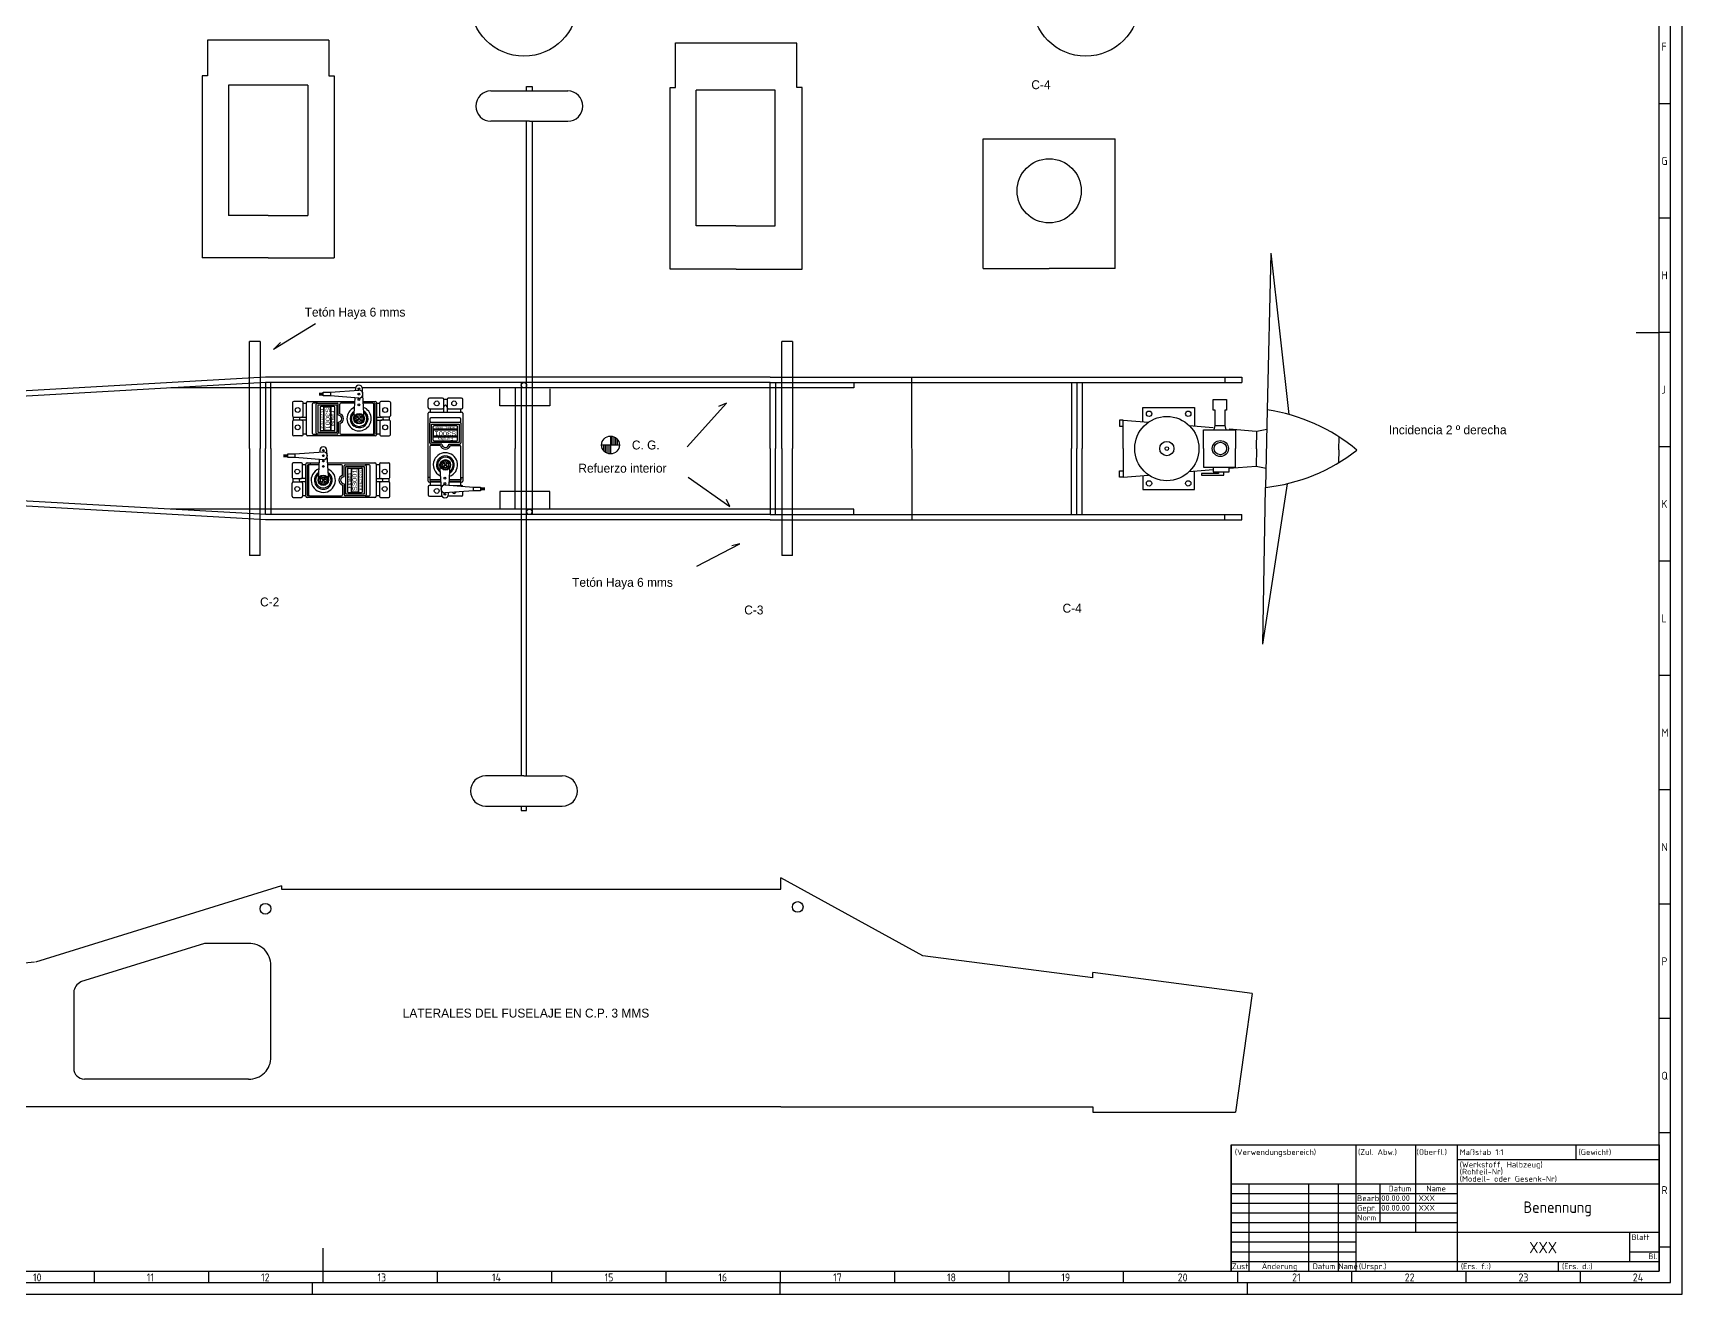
# Model space of a CAD drawing. Extents: x 808 to 1997, y 328 to 1169.
# Drawn here: x 1276 to 1997, y 328 to 880 of the extents above; entities that cross this region are included whole.
import ezdxf
from ezdxf.enums import TextEntityAlignment as Align

# ---------------------------------------------------------------- set-up
doc = ezdxf.new("R2010")
doc.units = 0
doc.header["$MEASUREMENT"] = 0
doc.layers.get('0').update_dxf_attribs({"linetype": 'CONTINUOUS'})
for name, color, linetype in [('025', 1, 'CONTINUOUS'), ('035', 5, 'CONTINUOUS'), ('05', 6, 'CONTINUOUS'), ('07', 7, 'CONTINUOUS')]:
    doc.layers.add(name, color=color, linetype=linetype)
doc.styles.add('ISO_PROPORTIONAL', font='isocp.shx')

# ---------------------------------------------------------------- blocks, each defined once
blk = doc.blocks.new('*U3')
at = {"layer": '025', "style": 'ISO_PROPORTIONAL'}
blk.add_text('(Zul. Abw.)', height=2.5, dxfattribs=at).set_placement((1047.26, 60.85))
blk = doc.blocks.new('*U4')
at = {"layer": '025', "style": 'ISO_PROPORTIONAL'}
blk.add_text('(Oberfl.)', height=2.5, dxfattribs=at).set_placement((1072.91, 60.85))
blk = doc.blocks.new('DIN_A0_TITLE_BLOCK')
at = {"layer": '035'}
for p, q in [((1189, 0), (1189, 841)), ((1183.98, 520.5), (1178.98, 520.5)), ((1183.98, 470.5), (1179, 470.5)), ((1183.98, 420.5), (1179, 420.5)), ((1183.98, 420.5), (1179, 420.5)), ((1183.98, 370.5), (1179, 370.5)), ((1183.98, 320.5), (1179, 320.5)), ((1184, 270.46), (1179.02, 270.46)), ((1184, 270.46), (1179.02, 270.46)), ((1184, 220.46), (1179.02, 220.46)), ((1184, 170.46), (1179.02, 170.46)), ((1184, 120.46), (1179.02, 120.46)), ((1072.4, 65.25), (1072.4, 27)), ((1142.6, 65.25), (1142.6, 58.88)), ((1184, 70.46), (1179.02, 70.46)), ((1090.6, 58.88), (1179, 58.88)), ((991.8, 44), (1090.6, 44)), ((999.6, 48.25), (999.6, 10)), ((1025.6, 48.25), (1025.6, 10)), ((1038.6, 48.25), (1038.6, 10)), ((1056.8, 48.25), (1056.8, 31.25)), ((991.8, 39.75), (1090.6, 39.75)), ((991.8, 35.5), (1090.6, 35.5)), ((991.8, 31.25), (1090.6, 31.25)), ((991.8, 27), (1046.4, 27)), ((991.8, 22.75), (1046.4, 22.75)), ((991.8, 18.5), (1046.4, 18.5)), ((1166, 18.5), (1179, 18.5)), ((1184.02, 20.42), (1179.03, 20.42)), ((494.5, 10), (494.5, 5)), ((544.5, 10), (544.5, 5)), ((594.5, 10), (594.5, 5)), ((644.5, 10), (644.5, 5)), ((694.5, 10), (694.5, 5)), ((744.5, 10), (744.5, 5)), ((744.5, 10), (744.5, 5)), ((794.5, 10), (794.5, 5)), ((844.5, 10), (844.5, 5)), ((894.5, 10), (894.5, 5)), ((944.5, 10), (944.5, 5)), ((991.8, 14.25), (1179, 14.25)), ((994.5, 10), (994.5, 5)), ((1044.5, 10), (1044.5, 5)), ((1094.5, 10), (1094.5, 5)), ((1134.8, 14.25), (1134.8, 10)), ((1144.5, 10), (1144.5, 5)), ((0, 0), (1189, 0)), ((590, 0), (590, 5)), ((794.5, 0), (794.5, 5)), ((999, 0), (999, 5))]:
    blk.add_line(p, q, dxfattribs=at)
blk.add_lwpolyline([(10, 10), (1179, 10), (1179, 831), (10, 831)], close=True, dxfattribs=at)
at = {"layer": '07'}
for p, q in [((1169, 420.5), (1179, 420.5)), ((991.8, 65.25), (1179, 65.25)), ((991.8, 65.25), (991.8, 10)), ((1046.4, 65.25), (1046.4, 10)), ((1090.6, 65.25), (1090.6, 10)), ((1179, 65.25), (1179, 10)), ((991.8, 48.25), (1179, 48.25)), ((1046.4, 27), (1179, 27)), ((1166, 27), (1166, 14.25)), ((594.5, 20), (594.5, 10)), ((991.8, 10), (1179, 10))]:
    blk.add_line(p, q, dxfattribs=at)
blk.add_lwpolyline([(5, 5), (1184, 5), (1184, 836), (5, 836)], close=True, dxfattribs=at)
for name in ['*U3', '*U4']:
    blk.add_blockref(name, (0, 0))
at = {"layer": '025', "style": 'ISO_PROPORTIONAL'}
for s, p in [('(Verwendungsbereich)', (993.4, 60.81)), ('Maßstab', (1091.73, 60.81)), ('(Werkstoff, Halbzeug)', (1091.76, 55.35)), ('(Gewicht)', (1143.73, 60.81)), ('(Rohteil-Nr)', (1091.76, 52.26)), ('(Modell- oder Gesenk-Nr)', (1091.76, 49.12)), ('Datum', (1060.63, 44.87)), ('Name', (1077.17, 44.87)), ('Bearb.', (1046.9, 40.62)), ('Gepr.', (1046.9, 36.38)), ('Norm', (1046.9, 32.13)), ('Blatt', (1166.91, 23.63)), ('Bl.', (1174.24, 15.26)), ('Zust.', (992.11, 10.88)), ('Änderung', (1005.19, 10.88)), ('Datum', (1027.41, 10.88)), ('Name', (1038.68, 10.88)), ('(Urspr.)', (1047.65, 10.88)), ('(Ers. f.:) ', (1092.28, 10.88)), ('(Ers. d.:) ', (1136.48, 10.88))]:
    blk.add_text(s, height=2.5, dxfattribs=at).set_placement(p)
for tag, p in [('MAßSTAB', (1107.39, 60.81)), ('BEARBEIT.', (1057.46, 40.71)), ('GEPRÜFT', (1057.46, 36.46)), ('NAME', (1073.72, 40.71)), ('NAME', (1073.72, 36.46))]:
    blk.add_attdef(tag, p, '', height=2.5, dxfattribs=at)
at = {"layer": '035', "style": 'ISO_PROPORTIONAL'}
for s, p in [('F', (1180, 543.75)), ('G', (1180, 493.75)), ('H', (1180, 443.75)), ('J', (1180, 393.75)), ('K', (1180, 343.75)), ('L', (1180.02, 293.72)), ('M', (1180.02, 243.72)), ('N', (1180.02, 193.72)), ('P', (1180.02, 143.72)), ('Q', (1180.02, 93.72)), ('R', (1180.03, 43.68)), ('10', (467.72, 5.5)), ('11', (517.49, 5.5)), ('12', (567.49, 5.5)), ('13', (618.42, 5.5)), ('14', (668.46, 5.5)), ('15', (717.72, 5.5)), ('16', (767.49, 5.5)), ('17', (817.72, 5.5)), ('18', (867.49, 5.5)), ('19', (917.49, 5.5)), ('20', (968.42, 5.5)), ('21', (1018.46, 5.5)), ('22', (1067.72, 5.5)), ('23', (1117.49, 5.5)), ('24', (1167.49, 5.5))]:
    blk.add_text(s, height=3.5, dxfattribs=at).set_placement(p)
at = {"layer": '05', "style": 'ISO_PROPORTIONAL'}
for tag, p in [('BENENNUNG', (1134.59, 37.21)), ('ZEICHNUNGSNUMMER', (1128.25, 20.32))]:
    blk.add_attdef(tag, text='', height=5, dxfattribs=at).set_placement(p, align=Align.MIDDLE)

msp = doc.modelspace()

# ---------------------------------------------------------------- linework, layer by layer
at = {"color": 5}
for p, q in [((1351.93, 876.81), (1351.93, 861.21)), ((1404.97, 876.72), (1351.93, 876.72)), ((1404.97, 876.81), (1404.97, 861.21)), ((1556.68, 856.14), (1556.68, 875.64)), ((1609.72, 875.46), (1556.68, 875.46)), ((1609.72, 856.14), (1609.72, 875.46)), ((1351.93, 861.21), (1349.59, 861.21)), ((1349.66, 861.21), (1349.66, 781.56)), ((1404.97, 861.21), (1407.38, 861.21)), ((1407.38, 861.21), (1407.38, 781.56)), ((1361.18, 857.18), (1361.18, 800.08)), ((1395.81, 857.18), (1361.18, 857.18)), ((1395.81, 857.18), (1395.81, 800.08)), ((1554.34, 776.58), (1554.34, 856.14)), ((1554.34, 856.14), (1556.68, 856.14)), ((1565.65, 795.61), (1565.65, 854.94)), ((1600.29, 854.94), (1565.65, 854.94)), ((1600.29, 795.61), (1600.29, 854.94)), ((1612.06, 856.14), (1609.72, 856.14)), ((1612.06, 776.58), (1612.06, 856.14)), ((1691.23, 776.97), (1691.23, 833.59)), ((1691.23, 833.59), (1748.95, 833.59)), ((1748.95, 776.97), (1748.95, 833.59)), ((1378.49, 800.08), (1361.18, 800.08)), ((1378.49, 800.08), (1395.81, 800.08)), ((1582.97, 795.61), (1565.65, 795.61)), ((1582.97, 795.61), (1600.29, 795.61)), ((1378.52, 781.56), (1349.66, 781.56)), ((1378.52, 781.56), (1407.38, 781.56)), ((1583.2, 776.58), (1554.34, 776.58)), ((1583.2, 776.58), (1612.06, 776.58)), ((1691.23, 776.97), (1720.09, 776.97)), ((1748.95, 776.97), (1720.09, 776.97)), ((1377.33, 727.05), (1377.33, 698.19)), ((1379.67, 698.19), (1379.67, 727.05)), ((1598.07, 698.19), (1598.07, 727.05)), ((1600.41, 727.05), (1600.41, 698.19)), ((1729.89, 727.05), (1729.89, 698.19)), ((1732.23, 727.05), (1732.23, 698.19)), ((1734.57, 727.05), (1734.57, 698.19)), ((1815.48, 715.12), (1814.79, 681.17)), ((1846.8, 697.6), (1846.9, 703.24)), ((1377.33, 669.33), (1377.33, 698.19)), ((1379.67, 698.19), (1379.67, 669.33)), ((1598.07, 698.19), (1598.07, 669.33)), ((1600.41, 669.33), (1600.41, 698.19)), ((1729.89, 669.33), (1729.89, 698.19)), ((1732.23, 669.33), (1732.23, 698.19)), ((1734.57, 669.33), (1734.57, 698.19)), ((1846.8, 697.6), (1846.7, 691.96))]:
    msp.add_line(p, q, dxfattribs=at)
for p, q in [((1475.95, 854.58), (1509.49, 854.58)), ((1491.55, 854.58), (1491.55, 856.53)), ((1491.55, 856.53), (1493.89, 856.53)), ((1493.89, 856.53), (1493.89, 854.58)), ((1492.72, 841.32), (1475.95, 841.32)), ((1491.55, 698.19), (1491.55, 841.32)), ((1492.72, 841.32), (1509.49, 841.32)), ((1493.89, 841.32), (1493.89, 669.33)), ((1817.07, 783.66), (1815.48, 715.12)), ((1817.07, 783.66), (1824.95, 713.03)), ((1399.12, 752.79), (1380.79, 741.48)), ((1380.79, 741.48), (1383.91, 744.6)), ((1377.28, 729.39), (926.05, 703.65)), ((1598.07, 729.39), (1377.28, 729.39)), ((1598.07, 729.39), (1734.57, 729.39)), ((1660.1, 666.99), (1660.01, 729.39)), ((1734.57, 729.39), (1804.33, 729.39)), ((1796.92, 729.39), (1796.92, 727.05)), ((1804.33, 729.39), (1804.33, 727.05)), ((1377.28, 727.05), (926.05, 701.52)), ((1416.66, 724.71), (1335.92, 724.71)), ((1598.07, 727.05), (1377.33, 727.05)), ((1401.02, 721.44), (1401.02, 722.57)), ((1401.41, 721.44), (1401.41, 722.57)), ((1401.8, 722.57), (1401.8, 721.44)), ((1402.19, 722.57), (1402.19, 721.44)), ((1402.58, 721.23), (1402.58, 722.79)), ((1402.58, 722.79), (1405.7, 722.79)), ((1405.7, 722.79), (1418.18, 723.75)), ((1405.7, 722.79), (1405.7, 721.23)), ((1416.62, 724.35), (1416.57, 723.63)), ((1634.68, 724.71), (1419.69, 724.71)), ((1420.52, 711.09), (1419.74, 724.35)), ((1479.85, 716.91), (1479.85, 724.32)), ((1486.48, 724.71), (1486.48, 698.19)), ((1489.21, 727.05), (1489.21, 555.06)), ((1501.69, 724.32), (1501.69, 716.91)), ((1598.07, 727.05), (1804.33, 727.05)), ((1634.68, 727.05), (1634.68, 724.71)), ((1405.7, 721.23), (1402.58, 721.23)), ((1418.18, 720.26), (1405.7, 721.23)), ((1416.38, 720.4), (1415.84, 711.09)), ((1501.69, 716.91), (1479.85, 716.91)), ((1561.75, 698.97), (1578.91, 718.08)), ((1578.91, 718.08), (1575.4, 716.52)), ((1417.56, 712.09), (1417.43, 711.96)), ((1417.43, 711.96), (1418.14, 711.26)), ((1418.14, 711.26), (1417.46, 710.58)), ((1417.46, 710.58), (1417.58, 710.46)), ((1418.27, 711.38), (1417.56, 712.09)), ((1417.58, 710.46), (1418.26, 711.14)), ((1418.26, 711.14), (1418.96, 710.44)), ((1418.97, 712.09), (1418.27, 711.38)), ((1418.38, 711.27), (1419.09, 711.97)), ((1419.08, 710.57), (1418.38, 711.27)), ((1418.96, 710.44), (1419.08, 710.57)), ((1419.09, 711.97), (1418.97, 712.09)), ((1377.28, 669.33), (926.05, 694.86)), ((1377.28, 666.99), (926.05, 692.73)), ((1385.47, 694.5), (1385.47, 695.64)), ((1385.86, 694.5), (1385.86, 695.64)), ((1386.25, 695.64), (1386.25, 694.5)), ((1386.64, 695.64), (1386.64, 694.5)), ((1387.03, 694.29), (1387.03, 695.85)), ((1387.03, 695.85), (1390.15, 695.85)), ((1390.15, 694.29), (1387.03, 694.29)), ((1390.15, 695.85), (1402.63, 696.81)), ((1390.15, 695.85), (1390.15, 694.29)), ((1402.63, 693.33), (1390.15, 694.29)), ((1400.84, 693.46), (1400.29, 684.15)), ((1401.07, 697.41), (1401.03, 696.69)), ((1404.97, 684.15), (1404.19, 697.41)), ((1486.48, 671.67), (1486.48, 698.19)), ((1491.55, 555.06), (1491.55, 698.19)), ((1453.47, 691.48), (1454.25, 678.22)), ((1455.89, 691.07), (1455.19, 690.37)), ((1455.19, 690.37), (1455.32, 690.25)), ((1455.33, 691.87), (1455.21, 691.75)), ((1455.21, 691.75), (1455.89, 691.07)), ((1455.32, 690.25), (1456.02, 690.95)), ((1456.01, 691.19), (1455.33, 691.87)), ((1456.71, 691.89), (1456.01, 691.19)), ((1456.02, 690.95), (1456.72, 690.24)), ((1456.13, 691.06), (1456.84, 691.77)), ((1456.84, 690.36), (1456.13, 691.06)), ((1456.84, 691.77), (1456.71, 691.89)), ((1456.72, 690.24), (1456.84, 690.36)), ((1457.6, 682.17), (1458.15, 691.48)), ((1562.14, 685.71), (1580.47, 672.84)), ((1402.49, 684.33), (1401.78, 683.63)), ((1401.78, 683.63), (1401.9, 683.51)), ((1401.91, 685.16), (1401.79, 685.03)), ((1401.79, 685.03), (1402.49, 684.33)), ((1401.9, 683.51), (1402.6, 684.22)), ((1402.61, 684.46), (1401.91, 685.16)), ((1402.6, 684.22), (1403.31, 683.51)), ((1403.29, 685.14), (1402.61, 684.46)), ((1402.73, 684.34), (1403.41, 685.02)), ((1403.44, 683.63), (1402.73, 684.34)), ((1403.41, 685.02), (1403.29, 685.14)), ((1403.31, 683.51), (1403.44, 683.63)), ((1455.81, 682.31), (1468.29, 681.34)), ((1468.29, 679.78), (1455.81, 678.82)), ((1457.37, 678.22), (1457.41, 678.94)), ((1468.29, 679.78), (1468.29, 681.34)), ((1468.29, 681.34), (1471.41, 681.34)), ((1471.41, 679.78), (1468.29, 679.78)), ((1471.41, 681.34), (1471.41, 679.78)), ((1471.8, 680), (1471.8, 681.13)), ((1472.19, 680), (1472.19, 681.13)), ((1472.58, 681.13), (1472.58, 680)), ((1472.97, 681.13), (1472.97, 680)), ((1501.69, 679.47), (1479.85, 679.47)), ((1479.85, 679.47), (1479.85, 672.06)), ((1501.69, 672.06), (1501.69, 679.47)), ((1813.6, 612.59), (1824.34, 682.84)), ((1813.6, 612.59), (1814.79, 681.17)), ((1634.68, 671.67), (1335.92, 671.67)), ((1580.47, 672.84), (1578.91, 675.96)), ((1634.68, 669.33), (1634.68, 671.67)), ((1598.07, 666.99), (1377.28, 666.99)), ((1598.07, 669.33), (1377.33, 669.33)), ((1598.07, 669.33), (1804.33, 669.33)), ((1598.07, 666.99), (1734.57, 666.99)), ((1734.57, 666.99), (1804.33, 666.99)), ((1796.92, 666.99), (1796.92, 669.33)), ((1804.33, 666.99), (1804.33, 669.33)), ((1566.04, 646.71), (1584.76, 656.46)), ((1584.76, 656.46), (1581.25, 655.68)), ((1490.38, 555.06), (1473.61, 555.06)), ((1490.38, 555.06), (1507.15, 555.06)), ((1473.61, 541.8), (1507.15, 541.8)), ((1489.21, 541.8), (1489.21, 539.85)), ((1491.55, 539.85), (1491.55, 541.8)), ((1489.21, 539.85), (1491.55, 539.85)), ((1384.3, 506.99), (1276.66, 473.55)), ((1384.3, 506.99), (1384.3, 505.53)), ((1384.3, 505.53), (1602.7, 505.53)), ((1602.7, 505.53), (1602.7, 510.54)), ((1664.81, 476.42), (1602.7, 510.54)), ((1350.59, 481.74), (1296.46, 464.92)), ((1370.26, 481.74), (1350.59, 481.74)), ((1739.2, 466.68), (1664.81, 476.42)), ((1276.27, 473.55), (931.43, 441.24)), ((1379.62, 431.43), (1379.62, 472.17)), ((1808.91, 459.9), (1739.2, 469.02)), ((1739.2, 466.68), (1739.2, 469.02)), ((1293.43, 460.42), (1293.43, 427.14)), ((1808.91, 459.9), (1801.55, 408.03)), ((1369.87, 422.46), (1298.11, 422.46)), ((1602.7, 410.37), (936.69, 410.37)), ((1602.7, 410.37), (1739.2, 410.37)), ((1739.2, 410.37), (1739.2, 408.03)), ((1739.2, 408.03), (1801.6, 408.03))]:
    msp.add_line(p, q)
at = {"color": 1}
for p, q in [((1370.26, 698.19), (1370.26, 744.99)), ((1374.94, 744.99), (1370.26, 744.99)), ((1374.94, 744.99), (1374.94, 698.19)), ((1603.09, 698.19), (1603.09, 744.99)), ((1607.77, 744.99), (1603.09, 744.99)), ((1607.77, 744.99), (1607.77, 698.19)), ((1761.04, 716.13), (1783.66, 716.13)), ((1761.04, 709.96), (1761.04, 716.13)), ((1783.66, 716.13), (1783.66, 708.08)), ((1791.85, 714.96), (1791.85, 719.64)), ((1791.85, 719.64), (1797.7, 719.64)), ((1792.63, 714.96), (1791.85, 714.96)), ((1792.63, 708.33), (1792.63, 714.96)), ((1797.7, 714.96), (1796.92, 714.96)), ((1796.92, 714.96), (1796.92, 708.33)), ((1797.7, 719.64), (1797.7, 714.96)), ((1750.9, 710.67), (1750.9, 707.94)), ((1752.46, 710.67), (1750.9, 710.67)), ((1750.9, 707.94), (1752.46, 707.94)), ((1752.46, 710.67), (1763.6, 709.74)), ((1752.46, 698.19), (1752.46, 710.67)), ((1781.35, 708.27), (1791.85, 707.4)), ((1792.24, 706.38), (1792.63, 708.33)), ((1792.63, 708.33), (1796.92, 708.33)), ((1796.92, 708.33), (1797.31, 706.38)), ((1787.56, 698.19), (1787.56, 706.38)), ((1787.56, 706.38), (1801.6, 706.38)), ((1798.87, 706.82), (1810.67, 705.84)), ((1801.6, 706.38), (1801.6, 698.19)), ((1810.94, 705.8), (1815.24, 706.65)), ((1370.26, 698.19), (1370.26, 651.39)), ((1374.94, 651.39), (1374.94, 698.19)), ((1603.09, 698.19), (1603.09, 651.39)), ((1607.77, 651.39), (1607.77, 698.19)), ((1752.46, 698.19), (1752.46, 685.71)), ((1787.56, 698.19), (1787.56, 690)), ((1801.6, 690), (1801.6, 698.19)), ((1750.9, 685.71), (1750.9, 688.44)), ((1750.9, 688.44), (1752.46, 688.44)), ((1752.46, 685.71), (1750.9, 685.71)), ((1752.46, 685.71), (1763.6, 686.63)), ((1761.04, 686.42), (1761.04, 680.25)), ((1781.35, 688.11), (1791.85, 688.98)), ((1783.66, 680.25), (1783.66, 688.3)), ((1794.19, 687.27), (1786.78, 687.27)), ((1786.78, 687.27), (1786.78, 686.49)), ((1786.78, 686.49), (1796.53, 686.49)), ((1787.56, 690), (1801.6, 690)), ((1791.85, 690), (1791.85, 688.05)), ((1791.85, 688.05), (1798.87, 688.05)), ((1794.19, 688.05), (1794.19, 687.27)), ((1796.53, 686.49), (1796.53, 688.05)), ((1798.87, 689.56), (1810.67, 690.54)), ((1798.87, 688.05), (1798.87, 690)), ((1810.67, 690.54), (1814.94, 689.66)), ((1761.04, 680.25), (1783.66, 680.25)), ((1374.94, 651.39), (1370.26, 651.39)), ((1607.77, 651.39), (1603.09, 651.39))]:
    msp.add_line(p, q, dxfattribs=at)
at = {"color": 3}
for p, q in [((1532.11, 699.75), (1524.31, 699.75)), ((1525.09, 699.75), (1525.09, 697.41)), ((1525.87, 699.75), (1525.87, 696.63)), ((1526.65, 699.75), (1526.65, 696.18)), ((1527.43, 699.75), (1527.43, 695.93)), ((1528.21, 703.65), (1528.21, 695.85)), ((1528.99, 699.75), (1528.99, 703.57)), ((1529.77, 699.75), (1529.77, 703.32)), ((1530.55, 699.75), (1530.55, 702.87)), ((1531.33, 699.75), (1531.33, 702.09))]:
    msp.add_line(p, q, dxfattribs=at)
msp.add_lwpolyline([(817.9, 338.47), (1799.7, 338.47), (1799.7, 393.72), (1986.9, 393.72), (1986.9, 1159.47), (817.9, 1159.47)], close=True)
at = {"color": 7, "linetype": 'Continuous'}
for points in [[(1389.11, 718.29), (1389.11, 712.52)], [(1393.21, 718.82), (1389.64, 718.82)], [(1393.74, 712.52), (1393.74, 718.29)], [(1395.18, 717.95), (1393.74, 717.95)], [(1395.18, 704.24), (1395.18, 718.29)], [(1395.72, 718.82), (1416.29, 718.82)], [(1397.77, 717.6), (1397.77, 704.92)], [(1400.01, 718.06), (1398.22, 718.06)], [(1399.55, 704.92), (1399.55, 717.6)], [(1400.01, 718.06), (1408.7, 718.06)], [(1400.42, 705.19), (1400.42, 717.34), (1408.47, 717.34), (1408.47, 705.19), (1400.42, 705.19)], [(1401.18, 716.27), (1401.18, 706.25)], [(1407.41, 716.58), (1401.49, 716.58)], [(1402.7, 716.58), (1402.7, 705.95)], [(1403, 706.4), (1403, 716.12)], [(1403.31, 716.43), (1405.43, 716.43)], [(1405.74, 716.12), (1405.74, 706.4)], [(1406.04, 705.95), (1406.04, 716.58)], [(1407.71, 706.25), (1407.71, 716.27)], [(1409.15, 712.78), (1409.15, 717.6)], [(1409.84, 713.44), (1409.84, 717.6)], [(1416.25, 718.06), (1410.29, 718.06)], [(1420.06, 718.82), (1425.33, 718.82)], [(1424.26, 718.06), (1420.11, 718.06)], [(1423.85, 718.06), (1423.85, 718.82)], [(1424.26, 718.06), (1424.91, 718.06)], [(1424.72, 704.92), (1424.72, 717.6)], [(1425.36, 704.92), (1425.36, 717.6)], [(1425.86, 718.29), (1425.86, 704.24)], [(1427.3, 717.95), (1425.86, 717.95)], [(1427.3, 712.52), (1427.3, 718.29)], [(1431.4, 718.82), (1427.83, 718.82)], [(1431.93, 718.29), (1431.93, 712.52)], [(1448.46, 716.12), (1448.46, 719.69)], [(1454.76, 720.22), (1448.99, 720.22)], [(1448.99, 715.59), (1454.76, 715.59)], [(1448.99, 714.14), (1463.04, 714.14)], [(1449.33, 715.59), (1449.33, 714.14)], [(1455.29, 719.76), (1456.74, 719.76)], [(1455.29, 716.12), (1455.29, 719.69)], [(1455.29, 714.14), (1455.29, 716.42)], [(1456.74, 719.69), (1456.74, 714.14)], [(1456.74, 716.42), (1456.74, 716.12)], [(1463.04, 720.22), (1457.27, 720.22)], [(1457.27, 715.59), (1463.04, 715.59)], [(1462.7, 714.14), (1462.7, 715.59)], [(1463.57, 716.12), (1463.57, 719.69)], [(1389.11, 710.01), (1389.11, 704.24)], [(1389.57, 710.54), (1389.57, 711.99)], [(1389.64, 711.99), (1395.18, 711.99)], [(1393.21, 710.54), (1389.64, 710.54)], [(1392.91, 711.99), (1393.21, 711.99)], [(1395.18, 710.54), (1392.91, 710.54)], [(1393.74, 704.24), (1393.74, 710.01)], [(1409.15, 709.74), (1409.15, 704.92)], [(1409.84, 709.09), (1409.84, 704.92)], [(1425.86, 711.99), (1428.14, 711.99)], [(1425.86, 710.54), (1428.14, 710.54)], [(1427.3, 710.01), (1427.3, 704.24)], [(1431.4, 711.99), (1427.83, 711.99)], [(1431.4, 710.54), (1427.83, 710.54)], [(1431.48, 711.99), (1431.48, 710.54)], [(1431.93, 704.24), (1431.93, 710.01)], [(1448.46, 692.98), (1448.46, 713.61)], [(1449.22, 711.11), (1449.22, 709.32)], [(1449.22, 700.63), (1449.22, 709.32)], [(1462.35, 711.56), (1449.67, 711.56)], [(1449.67, 709.78), (1462.35, 709.78)], [(1449.94, 708.9), (1462.09, 708.9), (1462.09, 700.86), (1449.94, 700.86), (1449.94, 708.9)], [(1450.7, 701.92), (1450.7, 707.84)], [(1461.02, 708.15), (1451, 708.15)], [(1461.33, 701.92), (1461.33, 707.84)], [(1462.81, 709.32), (1462.81, 711.11)], [(1462.81, 709.32), (1462.81, 700.63)], [(1463.57, 713.61), (1463.57, 684)], [(1393.21, 703.71), (1389.64, 703.71)], [(1393.74, 704.58), (1395.18, 704.58)], [(1416.35, 703.71), (1395.72, 703.71)], [(1398.22, 704.47), (1400.01, 704.47)], [(1408.7, 704.47), (1400.01, 704.47)], [(1407.41, 705.95), (1401.49, 705.95)], [(1405.43, 706.1), (1403.31, 706.1)], [(1410.29, 704.47), (1416.31, 704.47)], [(1416.24, 704.47), (1424.26, 704.47)], [(1425.33, 703.71), (1416.29, 703.71)], [(1423.85, 704.47), (1423.85, 703.71)], [(1424.26, 704.47), (1424.91, 704.47)], [(1425.86, 704.58), (1427.3, 704.58)], [(1427.83, 703.71), (1431.4, 703.71)], [(1454.49, 700.17), (1449.67, 700.17)], [(1461.33, 706.63), (1450.7, 706.63)], [(1450.7, 703.29), (1461.33, 703.29)], [(1450.85, 703.89), (1450.85, 706.02)], [(1451, 701.62), (1461.02, 701.62)], [(1451.15, 706.32), (1460.87, 706.32)], [(1460.87, 703.59), (1451.15, 703.59)], [(1457.53, 700.17), (1462.35, 700.17)], [(1461.18, 706.02), (1461.18, 703.89)], [(1448.46, 684), (1448.46, 693.04)], [(1449.22, 699.03), (1449.22, 693.02)], [(1449.22, 693.1), (1449.22, 685.06)], [(1453.84, 699.49), (1449.67, 699.49)], [(1458.19, 699.49), (1462.35, 699.49)], [(1462.81, 685.06), (1462.81, 699.03)], [(1808.81, 698.09), (1808.81, 698.09)], [(1808.81, 698.09), (1808.81, 698.09)], [(1388.94, 691.36), (1388.94, 685.59)], [(1393.04, 691.89), (1389.47, 691.89)], [(1393.57, 685.59), (1393.57, 691.36)], [(1395.01, 691.02), (1393.57, 691.02)], [(1395.01, 677.31), (1395.01, 691.36)], [(1395.5, 690.68), (1395.5, 678)], [(1395.54, 691.89), (1400.75, 691.89)], [(1396.61, 691.13), (1395.96, 691.13)], [(1396.15, 690.68), (1396.15, 678)], [(1400.71, 691.13), (1396.61, 691.13)], [(1397.02, 691.13), (1397.02, 691.89)], [(1404.52, 691.89), (1425.15, 691.89)], [(1410.58, 691.13), (1404.56, 691.13)], [(1411.03, 686.51), (1411.03, 690.68)], [(1411.71, 685.85), (1411.71, 690.68)], [(1412.17, 691.13), (1420.86, 691.13)], [(1420.45, 690.41), (1420.45, 678.26), (1412.4, 678.26), (1412.4, 690.41), (1420.45, 690.41)], [(1413.16, 689.35), (1413.16, 679.32)], [(1413.46, 689.65), (1419.38, 689.65)], [(1414.83, 689.65), (1414.83, 679.02)], [(1415.13, 679.48), (1415.13, 689.19)], [(1415.44, 689.5), (1417.56, 689.5)], [(1417.87, 689.19), (1417.87, 679.48)], [(1418.17, 679.02), (1418.17, 689.65)], [(1419.69, 679.32), (1419.69, 689.35)], [(1422.65, 691.13), (1420.86, 691.13)], [(1421.32, 690.68), (1421.32, 678)], [(1423.1, 678), (1423.1, 690.68)], [(1425.69, 691.36), (1425.69, 677.31)], [(1427.13, 691.02), (1425.69, 691.02)], [(1427.13, 691.36), (1427.13, 685.59)], [(1427.66, 691.89), (1431.23, 691.89)], [(1431.76, 685.59), (1431.76, 691.36)], [(1449.22, 685.48), (1448.46, 685.48)], [(1462.81, 685.48), (1463.57, 685.48)], [(1388.94, 677.31), (1388.94, 683.08)], [(1389.39, 683.61), (1389.39, 685.06)], [(1389.47, 685.06), (1393.04, 685.06)], [(1389.47, 683.61), (1393.04, 683.61)], [(1395.01, 685.06), (1392.73, 685.06)], [(1395.01, 683.61), (1392.73, 683.61)], [(1393.57, 683.08), (1393.57, 677.31)], [(1411.03, 682.16), (1411.03, 678)], [(1411.71, 682.82), (1411.71, 678)], [(1413.46, 679.02), (1419.38, 679.02)], [(1417.56, 679.17), (1415.44, 679.17)], [(1425.69, 685.06), (1427.96, 685.06)], [(1431.23, 683.61), (1425.69, 683.61)], [(1427.13, 683.08), (1427.13, 677.31)], [(1427.66, 685.06), (1431.23, 685.06)], [(1427.96, 683.61), (1427.66, 683.61)], [(1431.3, 685.06), (1431.3, 683.61)], [(1431.76, 677.31), (1431.76, 683.08)], [(1448.46, 681.5), (1448.46, 677.93)], [(1453.94, 683.47), (1448.99, 683.47)], [(1454.03, 682.03), (1448.99, 682.03)], [(1449.22, 685.06), (1449.22, 684.42)], [(1449.33, 683.47), (1449.33, 682.03)], [(1449.67, 684.61), (1453.87, 684.61)], [(1449.67, 683.96), (1453.91, 683.96)], [(1463.04, 683.47), (1457.68, 683.47)], [(1457.71, 683.96), (1462.35, 683.96)], [(1457.75, 684.61), (1462.35, 684.61)], [(1459.44, 682.03), (1463.04, 682.03)], [(1462.7, 682.03), (1462.7, 683.47)], [(1462.81, 685.06), (1462.81, 684.42)], [(1463.57, 677.93), (1463.57, 679.42)], [(1389.47, 676.78), (1393.04, 676.78)], [(1393.57, 677.65), (1395.01, 677.65)], [(1425.15, 676.78), (1395.54, 676.78)], [(1396.61, 677.54), (1395.96, 677.54)], [(1396.61, 677.54), (1410.58, 677.54)], [(1397.02, 677.54), (1397.02, 676.78)], [(1420.86, 677.54), (1412.17, 677.54)], [(1420.86, 677.54), (1422.65, 677.54)], [(1425.69, 677.65), (1427.13, 677.65)], [(1427.66, 676.78), (1431.23, 676.78)], [(1448.99, 677.4), (1454.49, 677.4)], [(1463.04, 677.4), (1457.27, 677.4)]]:
    msp.add_lwpolyline(points, dxfattribs=at)
at = {"color": 1, "linetype": 'Continuous'}
for points in [[(1810.8, 698.04), (1810.94, 705.8)], [(1810.8, 698.04), (1810.67, 690.54)]]:
    msp.add_lwpolyline(points, dxfattribs=at)
for centre, radius in [((1490.38, 893.19), 23.4), ((1736.08, 893.19), 23.4), ((1418.18, 724.35), 0.39), ((1418.18, 722.01), 0.39), ((1490.38, 725.88), 1.17), ((1418.18, 719.67), 0.39), ((1418.18, 717.33), 0.39), ((1418.26, 711.27), 1.26), ((1402.63, 697.41), 0.39), ((1402.63, 695.07), 0.39), ((1402.63, 692.73), 0.39), ((1402.61, 684.33), 1.26), ((1402.63, 690.39), 0.39), ((1456.02, 691.07), 1.26), ((1455.81, 685.24), 0.39), ((1455.81, 682.9), 0.39), ((1455.81, 678.22), 0.39), ((1492.72, 670.5), 1.17)]:
    msp.add_circle(centre, radius)
at = {"color": 5}
msp.add_circle((1720.09, 810.9), 14.04, dxfattribs=at)
at = {"color": 7, "linetype": 'Continuous'}
for centre, radius in [((1391.39, 715.06), 1.06), ((1429.65, 715.06), 1.06), ((1452.22, 717.94), 1.06), ((1459.81, 717.94), 1.06), ((1391.39, 707.47), 1.06), ((1418.27, 711.26), 2.28), ((1418.27, 711.26), 1.9), ((1429.65, 707.47), 1.06), ((1456.01, 691.06), 2.28), ((1456.01, 691.06), 1.9), ((1391.21, 688.13), 1.06), ((1402.6, 684.34), 2.28), ((1402.6, 684.34), 1.9), ((1429.48, 688.13), 1.06), ((1391.21, 680.54), 1.06), ((1429.48, 680.54), 1.06), ((1452.22, 679.67), 1.06)]:
    msp.add_circle(centre, radius, dxfattribs=at)
at = {"color": 1}
for centre, radius in [((1763.77, 713.4), 1.17), ((1780.93, 713.4), 1.17), ((1771.57, 698.19), 14.04), ((1771.57, 698.19), 3.12), ((1794.97, 698.19), 3.51), ((1794.97, 698.19), 2.73), ((1771.57, 698.19), 0.78), ((1763.77, 682.98), 1.17), ((1780.93, 682.98), 1.17), ((1377.28, 496.95), 2.34), ((1610.11, 497.73), 2.34)]:
    msp.add_circle(centre, radius, dxfattribs=at)
at = {"color": 3}
msp.add_circle((1528.21, 699.75), 3.9, dxfattribs=at)
for centre, radius, start, end in [((1475.95, 847.95), 6.63, 90, 270), ((1509.49, 847.95), 6.63, 270, 90), ((1418.18, 724.35), 1.56, 0, 180), ((1418.18, 722.01), 1.74, 270, 90), ((1402.63, 697.41), 1.56, 0, 180), ((1402.63, 695.07), 1.74, 270, 90), ((1455.81, 680.56), 1.74, 90, 270), ((1455.81, 678.22), 1.56, 180, 0), ((1473.61, 548.43), 6.63, 90, 270), ((1507.15, 548.43), 6.63, 270, 90), ((1370.26, 472.38), 9.37, 358.72697, 92.38594), ((1299.06, 459.91), 5.65, 116.3634, 175.00311), ((1298.11, 427.14), 4.68, 180, 270), ((1370.26, 431.82), 9.37, 267.61406, 2.38594)]:
    msp.add_arc(centre, radius, start, end)
at = {"color": 7, "linetype": 'Continuous'}
for centre, radius, start, end in [((1389.64, 718.29), 0.531, 90, 180), ((1393.21, 718.29), 0.532, 0, 90), ((1395.72, 718.29), 0.531, 90, 180), ((1398.22, 717.6), 0.455, 90, 180), ((1400.01, 717.6), 0.455, 90, 180), ((1401.49, 716.27), 0.304, 90, 180), ((1403.31, 716.12), 0.304, 90, 180), ((1405.43, 716.12), 0.304, 0, 90), ((1407.41, 716.27), 0.304, 0, 90), ((1408.7, 717.6), 0.456, 0, 90), ((1410.29, 717.6), 0.455, 90, 180), ((1418.27, 711.26), 5.31, 113.65219, 247.05287), ((1418.27, 711.26), 3.91, 124.76527, 236.31554), ((1418.27, 711.26), 3.91, 234.89427, 58.47756), ((1418.27, 711.26), 5.31, 246.19088, 68.48028), ((1424.26, 717.6), 0.456, 0, 90), ((1424.91, 717.6), 0.456, 0, 90), ((1425.33, 718.29), 0.532, 0, 90), ((1427.83, 718.29), 0.531, 90, 180), ((1431.4, 718.29), 0.532, 0, 90), ((1448.99, 719.69), 0.532, 90, 180), ((1448.99, 716.12), 0.531, 180, 270), ((1448.99, 713.61), 0.532, 90, 180), ((1454.76, 719.69), 0.531, 0, 90), ((1454.76, 716.12), 0.532, 270, 0), ((1456.01, 716.42), 0.721, 0, 180), ((1457.27, 719.69), 0.532, 90, 180), ((1457.27, 716.12), 0.531, 180, 270), ((1463.04, 719.69), 0.531, 0, 90), ((1463.04, 716.12), 0.532, 270, 0), ((1463.04, 713.61), 0.531, 0, 90), ((1389.64, 712.52), 0.532, 180, 270), ((1389.64, 710.01), 0.531, 90, 180), ((1392.91, 711.26), 0.721, 90, 270), ((1393.21, 712.52), 0.531, 270, 0), ((1393.21, 710.01), 0.532, 0, 90), ((1409.15, 711.26), 1.52, 270, 90), ((1409.15, 711.26), 2.28, 287.4529, 72.5433), ((1418.27, 711.26), 3.38, 132.24243, 229.157), ((1418.27, 711.26), 3.38, 227.25822, 51.91821), ((1427.83, 712.52), 0.532, 180, 270), ((1427.83, 710.01), 0.532, 90, 180), ((1428.14, 711.26), 0.721, 270, 90), ((1431.4, 712.52), 0.531, 270, 0), ((1431.4, 710.01), 0.532, 0, 90), ((1449.67, 711.11), 0.456, 90, 180), ((1449.67, 709.32), 0.456, 90, 180), ((1451, 707.84), 0.304, 90, 180), ((1461.02, 707.84), 0.304, 0, 90), ((1462.35, 711.11), 0.455, 0, 90), ((1462.35, 709.32), 0.455, 0, 90), ((1389.64, 704.24), 0.532, 180, 270), ((1393.21, 704.24), 0.531, 270, 0), ((1395.72, 704.24), 0.532, 180, 270), ((1398.22, 704.92), 0.456, 180, 270), ((1400.01, 704.92), 0.456, 180, 270), ((1401.49, 706.25), 0.304, 180, 270), ((1403.31, 706.4), 0.304, 180, 270), ((1405.43, 706.4), 0.304, 270, 0), ((1407.41, 706.25), 0.304, 270, 0), ((1408.7, 704.92), 0.455, 270, 0), ((1410.29, 704.92), 0.456, 180, 270), ((1424.26, 704.92), 0.455, 270, 0), ((1424.91, 704.92), 0.455, 270, 0), ((1425.33, 704.24), 0.531, 270, 0), ((1427.83, 704.24), 0.532, 180, 270), ((1431.4, 704.24), 0.531, 270, 0), ((1449.67, 700.63), 0.455, 180, 270), ((1451, 701.92), 0.304, 180, 270), ((1451.15, 706.02), 0.304, 90, 180), ((1451.15, 703.89), 0.304, 180, 270), ((1456.01, 700.17), 1.52, 180, 0), ((1460.87, 706.02), 0.304, 0, 90), ((1460.87, 703.89), 0.304, 270, 0), ((1461.02, 701.92), 0.304, 270, 0), ((1462.35, 700.63), 0.456, 270, 0), ((1449.67, 699.03), 0.456, 90, 180), ((1456.01, 691.06), 5.31, 155.39782, 245.12128), ((1456.01, 691.06), 5.31, 289.9917, 157.05287), ((1456.01, 691.06), 3.91, 142.8272, 233.3319), ((1456.01, 691.06), 3.38, 134.02005, 225.25772), ((1456.01, 691.06), 3.91, 299.24262, 146.31554), ((1456.01, 691.06), 3.38, 305.21727, 139.157), ((1456.01, 700.17), 2.28, 197.4529, 342.5433), ((1462.35, 699.03), 0.455, 0, 90), ((1389.47, 691.36), 0.531, 90, 180), ((1389.47, 685.59), 0.532, 180, 270), ((1393.04, 691.36), 0.532, 0, 90), ((1393.04, 685.59), 0.532, 270, 0), ((1395.54, 691.36), 0.531, 90, 180), ((1395.96, 690.68), 0.455, 90, 180), ((1396.61, 690.68), 0.455, 90, 180), ((1402.6, 684.34), 5.31, 112.20524, 67.05287), ((1402.6, 684.34), 3.91, 122.55659, 56.31554), ((1402.6, 684.34), 3.38, 129.39661, 49.157), ((1411.71, 684.34), 2.28, 107.4529, 252.5433), ((1411.71, 684.34), 1.52, 90, 270), ((1410.58, 690.68), 0.456, 0, 90), ((1412.17, 690.68), 0.455, 90, 180), ((1413.46, 689.35), 0.304, 90, 180), ((1415.44, 689.19), 0.304, 90, 180), ((1417.56, 689.19), 0.304, 0, 90), ((1419.38, 689.35), 0.304, 0, 90), ((1420.86, 690.68), 0.456, 0, 90), ((1422.65, 690.68), 0.456, 0, 90), ((1425.15, 691.36), 0.532, 0, 90), ((1427.66, 691.36), 0.531, 90, 180), ((1427.66, 685.59), 0.532, 180, 270), ((1431.23, 691.36), 0.532, 0, 90), ((1431.23, 685.59), 0.531, 270, 0), ((1389.47, 683.08), 0.531, 90, 180), ((1392.73, 684.34), 0.721, 90, 270), ((1393.04, 683.08), 0.532, 0, 90), ((1413.46, 679.32), 0.304, 180, 270), ((1415.44, 679.48), 0.304, 180, 270), ((1417.56, 679.48), 0.304, 270, 0), ((1419.38, 679.32), 0.304, 270, 0), ((1427.66, 683.08), 0.531, 90, 180), ((1427.96, 684.34), 0.721, 270, 90), ((1431.23, 683.08), 0.532, 0, 90), ((1448.99, 684), 0.531, 180, 270), ((1448.99, 681.5), 0.532, 90, 180), ((1449.67, 685.06), 0.455, 180, 270), ((1449.67, 684.42), 0.455, 180, 270), ((1459.81, 679.67), 1.06, 215.17544, 333.65969), ((1462.35, 685.06), 0.456, 270, 0), ((1462.35, 684.42), 0.456, 270, 0), ((1463.04, 684), 0.532, 270, 0), ((1463.04, 681.5), 0.531, 0, 90), ((1389.47, 677.31), 0.532, 180, 270), ((1393.04, 677.31), 0.531, 270, 0), ((1395.54, 677.31), 0.532, 180, 270), ((1395.96, 678), 0.456, 180, 270), ((1396.61, 678), 0.456, 180, 270), ((1410.58, 678), 0.455, 270, 0), ((1412.17, 678), 0.456, 180, 270), ((1420.86, 678), 0.455, 270, 0), ((1422.65, 678), 0.455, 270, 0), ((1425.15, 677.31), 0.531, 270, 0), ((1427.66, 677.31), 0.532, 180, 270), ((1431.23, 677.31), 0.531, 270, 0), ((1448.99, 677.93), 0.531, 180, 270), ((1457.27, 677.93), 0.531, 256.38597, 270), ((1463.04, 677.93), 0.532, 270, 0)]:
    msp.add_arc(centre, radius, start, end, dxfattribs=at)
at = {"color": 5}
for centre, start, end in [((1803.69, 636.5), 50.06414, 81.53868), ((1805.85, 760.17), 276.46132, 307.93586)]:
    msp.add_arc(centre, 79.5, start, end, dxfattribs=at)

# ---------------------------------------------------------------- block references
ref = msp.add_blockref('DIN_A0_TITLE_BLOCK', (807.9, 328.47))
ref.add_attrib('ZEICHNUNGSNUMMER', 'XXX', dxfattribs={"layer": '05', "height": 5, "style": 'ISO_PROPORTIONAL'}).set_placement((1936.16, 348.79), align=Align.MIDDLE)
ref.add_attrib('BEARBEIT.', '00.00.00', (1865.36, 369.17), dxfattribs={"layer": '025', "height": 2.5, "style": 'ISO_PROPORTIONAL'})
ref.add_attrib('GEPRÜFT', '00.00.00', (1865.36, 364.92), dxfattribs={"layer": '025', "height": 2.5, "style": 'ISO_PROPORTIONAL'})
ref.add_attrib('NAME', 'XXX', (1881.62, 369.17), dxfattribs={"layer": '025', "height": 2.5, "style": 'ISO_PROPORTIONAL'})
ref.add_attrib('NAME', 'XXX', (1881.62, 364.92), dxfattribs={"layer": '025', "height": 2.5, "style": 'ISO_PROPORTIONAL'})
ref.add_attrib('BENENNUNG', 'Benennung', dxfattribs={"layer": '05', "height": 5, "style": 'ISO_PROPORTIONAL'}).set_placement((1942.49, 365.68), align=Align.MIDDLE)
ref.add_attrib('MAßSTAB', '1:1', (1915.29, 389.28), dxfattribs={"layer": '025', "height": 2.5, "style": 'ISO_PROPORTIONAL'})

# ---------------------------------------------------------------- texts
at = {"color": 1}
for s, p in [('C-4', (1712.29, 855.36)), ('C-2', (1374.94, 629.16)), ('C-3', (1586.71, 625.65)), ('C-4', (1725.94, 626.43))]:
    msp.add_text(s, height=3.9, dxfattribs=at).set_placement(p)
for s, p in [('Tetón Haya 6 mms', (1394.44, 755.91)), ('Incidencia 2 º derecha', (1868.68, 704.43)), ('C. G.', (1537.57, 697.8)), ('Refuerzo interior', (1514.17, 687.66)), ('Tetón Haya 6 mms', (1511.44, 637.74)), ('LATERALES DEL FUSELAJE EN C.P. 3 MMS', (1437.34, 449.37))]:
    msp.add_text(s, height=3.9).set_placement(p)
at = {"color": 7}
for s, height, rotation, width, p, p2 in [('INDIRECT  DRIVE', 0.911, 270, 0.685057, (1401.49, 715.56), (1401.49, 706.82)), ('S3001', 1.839, 270, 1.300867, (1403.64, 716.05), (1403.64, 706.48)), ('Futaba', 1.291, 270, 0.913651, (1406.27, 714.76), (1406.27, 708.07)), ('INDIRECT  DRIVE', 0.911, 180, 0.685057, (1460.31, 707.84), (1451.57, 707.84)), ('S3001', 1.839, 180, 1.300867, (1460.8, 705.69), (1451.23, 705.69)), ('Futaba', 1.291, 180, 0.913651, (1459.51, 703.06), (1452.82, 703.06)), ('Futaba', 1.291, 90, 0.913651, (1414.6, 680.84), (1414.6, 687.52)), ('S3001', 1.839, 90, 1.300867, (1417.23, 679.55), (1417.23, 689.12)), ('INDIRECT  DRIVE', 0.911, 90, 0.685057, (1419.38, 680.04), (1419.38, 688.78))]:
    msp.add_text(s, height=height, rotation=rotation, dxfattribs=dict(at, width=width)).set_placement(p, p2, align=Align.FIT)

doc.saveas('drawing.dxf')
